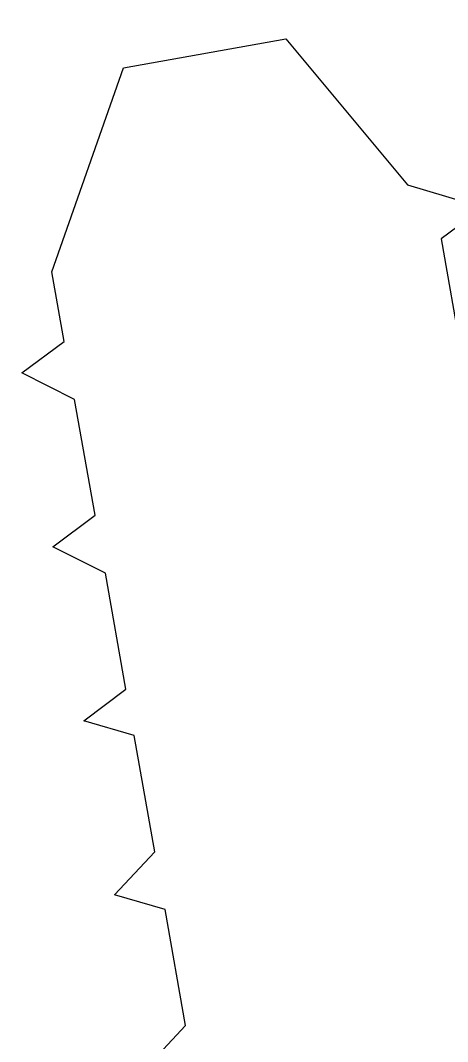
# Model space of a CAD drawing. Header units: millimetres. Extents: x -360149 to 9420325, y 0 to 292181.
# Drawn here: x -194468.22 to -194463.8, y 106369.01 to 106379.58 of the extents above; entities that cross this region are included whole.
import ezdxf
from ezdxf import colors
from ezdxf.entities.mleader import LeaderData, LeaderLine
from ezdxf.math import Vec2, Vec3

# ---------------------------------------------------------------- set-up
doc = ezdxf.new("R2010")
doc.units = ezdxf.units.MM
doc.header["$MEASUREMENT"] = 0
doc.layers.get('0').update_dxf_attribs({"color": 250, "lineweight": 9})
for name, color, linetype, lineweight in [('_АР ТЕКСТ', 250, 'Continuous', 25), ('АР_Отметки', 250, 'Continuous', 15), ('АР_Размеры', 175, 'Continuous', 9), ('АР_Сущ Несущая стена', 202, 'Continuous', 30)]:
    doc.layers.add(name, color=color, linetype=linetype, lineweight=lineweight)
doc.styles.add('ISOCPEUR', font='isocpeur.ttf', dxfattribs={"width": 0.7})

# ---------------------------------------------------------------- blocks, each defined once
blk = doc.blocks.new('_DotSmall')
at = {"color": 0, "linetype": 'ByBlock', "const_width": 0.5}
blk.add_lwpolyline([(-0.0625, 0, 1), (0.0625, 0, 1)], format="xyb", close=True, dxfattribs=at)

msp = doc.modelspace()

# ---------------------------------------------------------------- linework, layer by layer
at = {"layer": 'АР_Размеры', "color": 5, "lineweight": 0, "ltscale": 100, "transparency": 33554687}
msp.add_lwpolyline([(-194466.927, 106368.73), (-194466.511, 106369.176), (-194466.723, 106370.376), (-194467.246, 106370.531), (-194466.83, 106370.976), (-194467.043, 106372.177), (-194467.565, 106372.332), (-194467.128, 106372.657), (-194467.34, 106373.858), (-194467.885, 106374.133), (-194467.447, 106374.458), (-194467.66, 106375.658), (-194468.204, 106375.933), (-194467.766, 106376.259), (-194467.894, 106376.979), (-194467.154, 106379.091), (-194465.473, 106379.389), (-194464.215, 106377.879), (-194463.43, 106377.646), (-194463.868, 106377.321), (-194463.655, 106376.12)], dxfattribs=at)
msp.add_lwpolyline([(-194466.927, 106368.73), (-194466.511, 106369.176), (-194466.723, 106370.376), (-194467.246, 106370.531), (-194466.83, 106370.976), (-194467.043, 106372.177), (-194467.565, 106372.332), (-194467.128, 106372.657), (-194467.34, 106373.858), (-194467.885, 106374.133), (-194467.447, 106374.458), (-194467.66, 106375.658), (-194468.204, 106375.933), (-194467.766, 106376.259), (-194467.894, 106376.979), (-194467.154, 106379.091), (-194465.473, 106379.389), (-194464.215, 106377.879), (-194463.43, 106377.646), (-194463.868, 106377.321), (-194463.655, 106376.12)], dxfattribs=at)
msp.add_lwpolyline([(-194466.927, 106368.73), (-194466.511, 106369.176), (-194466.723, 106370.376), (-194467.246, 106370.531), (-194466.83, 106370.976), (-194467.043, 106372.177), (-194467.565, 106372.332), (-194467.128, 106372.657), (-194467.34, 106373.858), (-194467.885, 106374.133), (-194467.447, 106374.458), (-194467.66, 106375.658), (-194468.204, 106375.933), (-194467.766, 106376.259), (-194467.894, 106376.979), (-194467.154, 106379.091), (-194465.473, 106379.389), (-194464.215, 106377.879), (-194463.43, 106377.646), (-194463.868, 106377.321), (-194463.655, 106376.12)], dxfattribs=at)
msp.add_lwpolyline([(-194466.927, 106368.73), (-194466.511, 106369.176), (-194466.723, 106370.376), (-194467.246, 106370.531), (-194466.83, 106370.976), (-194467.043, 106372.177), (-194467.565, 106372.332), (-194467.128, 106372.657), (-194467.34, 106373.858), (-194467.885, 106374.133), (-194467.447, 106374.458), (-194467.66, 106375.658), (-194468.204, 106375.933), (-194467.766, 106376.259), (-194467.894, 106376.979), (-194467.154, 106379.091), (-194465.473, 106379.389), (-194464.215, 106377.879), (-194463.43, 106377.646), (-194463.868, 106377.321), (-194463.655, 106376.12)], dxfattribs=at)
msp.add_lwpolyline([(-194466.927, 106368.73), (-194466.511, 106369.176), (-194466.723, 106370.376), (-194467.246, 106370.531), (-194466.83, 106370.976), (-194467.043, 106372.177), (-194467.565, 106372.332), (-194467.128, 106372.657), (-194467.34, 106373.858), (-194467.885, 106374.133), (-194467.447, 106374.458), (-194467.66, 106375.658), (-194468.204, 106375.933), (-194467.766, 106376.259), (-194467.894, 106376.979), (-194467.154, 106379.091), (-194465.473, 106379.389), (-194464.215, 106377.879), (-194463.43, 106377.646), (-194463.868, 106377.321), (-194463.655, 106376.12)], dxfattribs=at)
msp.add_lwpolyline([(-194466.927, 106368.73), (-194466.511, 106369.176), (-194466.723, 106370.376), (-194467.246, 106370.531), (-194466.83, 106370.976), (-194467.043, 106372.177), (-194467.565, 106372.332), (-194467.128, 106372.657), (-194467.34, 106373.858), (-194467.885, 106374.133), (-194467.447, 106374.458), (-194467.66, 106375.658), (-194468.204, 106375.933), (-194467.766, 106376.259), (-194467.894, 106376.979), (-194467.154, 106379.091), (-194465.473, 106379.389), (-194464.215, 106377.879), (-194463.43, 106377.646), (-194463.868, 106377.321), (-194463.655, 106376.12)], dxfattribs=at)
msp.add_lwpolyline([(-194466.927, 106368.73), (-194466.511, 106369.176), (-194466.723, 106370.376), (-194467.246, 106370.531), (-194466.83, 106370.976), (-194467.043, 106372.177), (-194467.565, 106372.332), (-194467.128, 106372.657), (-194467.34, 106373.858), (-194467.885, 106374.133), (-194467.447, 106374.458), (-194467.66, 106375.658), (-194468.204, 106375.933), (-194467.766, 106376.259), (-194467.894, 106376.979), (-194467.154, 106379.091), (-194465.473, 106379.389), (-194464.215, 106377.879), (-194463.43, 106377.646), (-194463.868, 106377.321), (-194463.655, 106376.12)], dxfattribs=at)
msp.add_lwpolyline([(-194466.927, 106368.73), (-194466.511, 106369.176), (-194466.723, 106370.376), (-194467.246, 106370.531), (-194466.83, 106370.976), (-194467.043, 106372.177), (-194467.565, 106372.332), (-194467.128, 106372.657), (-194467.34, 106373.858), (-194467.885, 106374.133), (-194467.447, 106374.458), (-194467.66, 106375.658), (-194468.204, 106375.933), (-194467.766, 106376.259), (-194467.894, 106376.979), (-194467.154, 106379.091), (-194465.473, 106379.389), (-194464.215, 106377.879), (-194463.43, 106377.646), (-194463.868, 106377.321), (-194463.655, 106376.12)], dxfattribs=at)
msp.add_lwpolyline([(-194466.927, 106368.73), (-194466.511, 106369.176), (-194466.723, 106370.376), (-194467.246, 106370.531), (-194466.83, 106370.976), (-194467.043, 106372.177), (-194467.565, 106372.332), (-194467.128, 106372.657), (-194467.34, 106373.858), (-194467.885, 106374.133), (-194467.447, 106374.458), (-194467.66, 106375.658), (-194468.204, 106375.933), (-194467.766, 106376.259), (-194467.894, 106376.979), (-194467.154, 106379.091), (-194465.473, 106379.389), (-194464.215, 106377.879), (-194463.43, 106377.646), (-194463.868, 106377.321), (-194463.655, 106376.12)], dxfattribs=at)
msp.add_lwpolyline([(-194466.927, 106368.73), (-194466.511, 106369.176), (-194466.723, 106370.376), (-194467.246, 106370.531), (-194466.83, 106370.976), (-194467.043, 106372.177), (-194467.565, 106372.332), (-194467.128, 106372.657), (-194467.34, 106373.858), (-194467.885, 106374.133), (-194467.447, 106374.458), (-194467.66, 106375.658), (-194468.204, 106375.933), (-194467.766, 106376.259), (-194467.894, 106376.979), (-194467.154, 106379.091), (-194465.473, 106379.389), (-194464.215, 106377.879), (-194463.43, 106377.646), (-194463.868, 106377.321), (-194463.655, 106376.12)], dxfattribs=at)
msp.add_lwpolyline([(-194466.927, 106368.73), (-194466.511, 106369.176), (-194466.723, 106370.376), (-194467.246, 106370.531), (-194466.83, 106370.976), (-194467.043, 106372.177), (-194467.565, 106372.332), (-194467.128, 106372.657), (-194467.34, 106373.858), (-194467.885, 106374.133), (-194467.447, 106374.458), (-194467.66, 106375.658), (-194468.204, 106375.933), (-194467.766, 106376.259), (-194467.894, 106376.979), (-194467.154, 106379.091), (-194465.473, 106379.389), (-194464.215, 106377.879), (-194463.43, 106377.646), (-194463.868, 106377.321), (-194463.655, 106376.12)], dxfattribs=at)
msp.add_lwpolyline([(-194466.927, 106368.73), (-194466.511, 106369.176), (-194466.723, 106370.376), (-194467.246, 106370.531), (-194466.83, 106370.976), (-194467.043, 106372.177), (-194467.565, 106372.332), (-194467.128, 106372.657), (-194467.34, 106373.858), (-194467.885, 106374.133), (-194467.447, 106374.458), (-194467.66, 106375.658), (-194468.204, 106375.933), (-194467.766, 106376.259), (-194467.894, 106376.979), (-194467.154, 106379.091), (-194465.473, 106379.389), (-194464.215, 106377.879), (-194463.43, 106377.646), (-194463.868, 106377.321), (-194463.655, 106376.12)], dxfattribs=at)
msp.add_lwpolyline([(-194466.927, 106368.73), (-194466.511, 106369.176), (-194466.723, 106370.376), (-194467.246, 106370.531), (-194466.83, 106370.976), (-194467.043, 106372.177), (-194467.565, 106372.332), (-194467.128, 106372.657), (-194467.34, 106373.858), (-194467.885, 106374.133), (-194467.447, 106374.458), (-194467.66, 106375.658), (-194468.204, 106375.933), (-194467.766, 106376.259), (-194467.894, 106376.979), (-194467.154, 106379.091), (-194465.473, 106379.389), (-194464.215, 106377.879), (-194463.43, 106377.646), (-194463.868, 106377.321), (-194463.655, 106376.12)], dxfattribs=at)
msp.add_lwpolyline([(-194466.927, 106368.73), (-194466.511, 106369.176), (-194466.723, 106370.376), (-194467.246, 106370.531), (-194466.83, 106370.976), (-194467.043, 106372.177), (-194467.565, 106372.332), (-194467.128, 106372.657), (-194467.34, 106373.858), (-194467.885, 106374.133), (-194467.447, 106374.458), (-194467.66, 106375.658), (-194468.204, 106375.933), (-194467.766, 106376.259), (-194467.894, 106376.979), (-194467.154, 106379.091), (-194465.473, 106379.389), (-194464.215, 106377.879), (-194463.43, 106377.646), (-194463.868, 106377.321), (-194463.655, 106376.12)], dxfattribs=at)
msp.add_lwpolyline([(-194466.927, 106368.73), (-194466.511, 106369.176), (-194466.723, 106370.376), (-194467.246, 106370.531), (-194466.83, 106370.976), (-194467.043, 106372.177), (-194467.565, 106372.332), (-194467.128, 106372.657), (-194467.34, 106373.858), (-194467.885, 106374.133), (-194467.447, 106374.458), (-194467.66, 106375.658), (-194468.204, 106375.933), (-194467.766, 106376.259), (-194467.894, 106376.979), (-194467.154, 106379.091), (-194465.473, 106379.389), (-194464.215, 106377.879), (-194463.43, 106377.646), (-194463.868, 106377.321), (-194463.655, 106376.12)], dxfattribs=at)
msp.add_lwpolyline([(-194466.927, 106368.73), (-194466.511, 106369.176), (-194466.723, 106370.376), (-194467.246, 106370.531), (-194466.83, 106370.976), (-194467.043, 106372.177), (-194467.565, 106372.332), (-194467.128, 106372.657), (-194467.34, 106373.858), (-194467.885, 106374.133), (-194467.447, 106374.458), (-194467.66, 106375.658), (-194468.204, 106375.933), (-194467.766, 106376.259), (-194467.894, 106376.979), (-194467.154, 106379.091), (-194465.473, 106379.389), (-194464.215, 106377.879), (-194463.43, 106377.646), (-194463.868, 106377.321), (-194463.655, 106376.12)], dxfattribs=at)
msp.add_lwpolyline([(-194466.927, 106368.73), (-194466.511, 106369.176), (-194466.723, 106370.376), (-194467.246, 106370.531), (-194466.83, 106370.976), (-194467.043, 106372.177), (-194467.565, 106372.332), (-194467.128, 106372.657), (-194467.34, 106373.858), (-194467.885, 106374.133), (-194467.447, 106374.458), (-194467.66, 106375.658), (-194468.204, 106375.933), (-194467.766, 106376.259), (-194467.894, 106376.979), (-194467.154, 106379.091), (-194465.473, 106379.389), (-194464.215, 106377.879), (-194463.43, 106377.646), (-194463.868, 106377.321), (-194463.655, 106376.12)], dxfattribs=at)
msp.add_lwpolyline([(-194466.927, 106368.73), (-194466.511, 106369.176), (-194466.723, 106370.376), (-194467.246, 106370.531), (-194466.83, 106370.976), (-194467.043, 106372.177), (-194467.565, 106372.332), (-194467.128, 106372.657), (-194467.34, 106373.858), (-194467.885, 106374.133), (-194467.447, 106374.458), (-194467.66, 106375.658), (-194468.204, 106375.933), (-194467.766, 106376.259), (-194467.894, 106376.979), (-194467.154, 106379.091), (-194465.473, 106379.389), (-194464.215, 106377.879), (-194463.43, 106377.646), (-194463.868, 106377.321), (-194463.655, 106376.12)], dxfattribs=at)
msp.add_lwpolyline([(-194466.927, 106368.73), (-194466.511, 106369.176), (-194466.723, 106370.376), (-194467.246, 106370.531), (-194466.83, 106370.976), (-194467.043, 106372.177), (-194467.565, 106372.332), (-194467.128, 106372.657), (-194467.34, 106373.858), (-194467.885, 106374.133), (-194467.447, 106374.458), (-194467.66, 106375.658), (-194468.204, 106375.933), (-194467.766, 106376.259), (-194467.894, 106376.979), (-194467.154, 106379.091), (-194465.473, 106379.389), (-194464.215, 106377.879), (-194463.43, 106377.646), (-194463.868, 106377.321), (-194463.655, 106376.12)], dxfattribs=at)
msp.add_lwpolyline([(-194466.927, 106368.73), (-194466.511, 106369.176), (-194466.723, 106370.376), (-194467.246, 106370.531), (-194466.83, 106370.976), (-194467.043, 106372.177), (-194467.565, 106372.332), (-194467.128, 106372.657), (-194467.34, 106373.858), (-194467.885, 106374.133), (-194467.447, 106374.458), (-194467.66, 106375.658), (-194468.204, 106375.933), (-194467.766, 106376.259), (-194467.894, 106376.979), (-194467.154, 106379.091), (-194465.473, 106379.389), (-194464.215, 106377.879), (-194463.43, 106377.646), (-194463.868, 106377.321), (-194463.655, 106376.12)], dxfattribs=at)
msp.add_lwpolyline([(-194466.927, 106368.73), (-194466.511, 106369.176), (-194466.723, 106370.376), (-194467.246, 106370.531), (-194466.83, 106370.976), (-194467.043, 106372.177), (-194467.565, 106372.332), (-194467.128, 106372.657), (-194467.34, 106373.858), (-194467.885, 106374.133), (-194467.447, 106374.458), (-194467.66, 106375.658), (-194468.204, 106375.933), (-194467.766, 106376.259), (-194467.894, 106376.979), (-194467.154, 106379.091), (-194465.473, 106379.389), (-194464.215, 106377.879), (-194463.43, 106377.646), (-194463.868, 106377.321), (-194463.655, 106376.12)], dxfattribs=at)
msp.add_lwpolyline([(-194466.927, 106368.73), (-194466.511, 106369.176), (-194466.723, 106370.376), (-194467.246, 106370.531), (-194466.83, 106370.976), (-194467.043, 106372.177), (-194467.565, 106372.332), (-194467.128, 106372.657), (-194467.34, 106373.858), (-194467.885, 106374.133), (-194467.447, 106374.458), (-194467.66, 106375.658), (-194468.204, 106375.933), (-194467.766, 106376.259), (-194467.894, 106376.979), (-194467.154, 106379.091), (-194465.473, 106379.389), (-194464.215, 106377.879), (-194463.43, 106377.646), (-194463.868, 106377.321), (-194463.655, 106376.12)], dxfattribs=at)
msp.add_lwpolyline([(-194466.927, 106368.73), (-194466.511, 106369.176), (-194466.723, 106370.376), (-194467.246, 106370.531), (-194466.83, 106370.976), (-194467.043, 106372.177), (-194467.565, 106372.332), (-194467.128, 106372.657), (-194467.34, 106373.858), (-194467.885, 106374.133), (-194467.447, 106374.458), (-194467.66, 106375.658), (-194468.204, 106375.933), (-194467.766, 106376.259), (-194467.894, 106376.979), (-194467.154, 106379.091), (-194465.473, 106379.389), (-194464.215, 106377.879), (-194463.43, 106377.646), (-194463.868, 106377.321), (-194463.655, 106376.12)], dxfattribs=at)
msp.add_lwpolyline([(-194466.927, 106368.73), (-194466.511, 106369.176), (-194466.723, 106370.376), (-194467.246, 106370.531), (-194466.83, 106370.976), (-194467.043, 106372.177), (-194467.565, 106372.332), (-194467.128, 106372.657), (-194467.34, 106373.858), (-194467.885, 106374.133), (-194467.447, 106374.458), (-194467.66, 106375.658), (-194468.204, 106375.933), (-194467.766, 106376.259), (-194467.894, 106376.979), (-194467.154, 106379.091), (-194465.473, 106379.389), (-194464.215, 106377.879), (-194463.43, 106377.646), (-194463.868, 106377.321), (-194463.655, 106376.12)], dxfattribs=at)
msp.add_lwpolyline([(-194466.927, 106368.73), (-194466.511, 106369.176), (-194466.723, 106370.376), (-194467.246, 106370.531), (-194466.83, 106370.976), (-194467.043, 106372.177), (-194467.565, 106372.332), (-194467.128, 106372.657), (-194467.34, 106373.858), (-194467.885, 106374.133), (-194467.447, 106374.458), (-194467.66, 106375.658), (-194468.204, 106375.933), (-194467.766, 106376.259), (-194467.894, 106376.979), (-194467.154, 106379.091), (-194465.473, 106379.389), (-194464.215, 106377.879), (-194463.43, 106377.646), (-194463.868, 106377.321), (-194463.655, 106376.12)], dxfattribs=at)
msp.add_lwpolyline([(-194466.927, 106368.73), (-194466.511, 106369.176), (-194466.723, 106370.376), (-194467.246, 106370.531), (-194466.83, 106370.976), (-194467.043, 106372.177), (-194467.565, 106372.332), (-194467.128, 106372.657), (-194467.34, 106373.858), (-194467.885, 106374.133), (-194467.447, 106374.458), (-194467.66, 106375.658), (-194468.204, 106375.933), (-194467.766, 106376.259), (-194467.894, 106376.979), (-194467.154, 106379.091), (-194465.473, 106379.389), (-194464.215, 106377.879), (-194463.43, 106377.646), (-194463.868, 106377.321), (-194463.655, 106376.12)], dxfattribs=at)
msp.add_lwpolyline([(-194466.927, 106368.73), (-194466.511, 106369.176), (-194466.723, 106370.376), (-194467.246, 106370.531), (-194466.83, 106370.976), (-194467.043, 106372.177), (-194467.565, 106372.332), (-194467.128, 106372.657), (-194467.34, 106373.858), (-194467.885, 106374.133), (-194467.447, 106374.458), (-194467.66, 106375.658), (-194468.204, 106375.933), (-194467.766, 106376.259), (-194467.894, 106376.979), (-194467.154, 106379.091), (-194465.473, 106379.389), (-194464.215, 106377.879), (-194463.43, 106377.646), (-194463.868, 106377.321), (-194463.655, 106376.12)], dxfattribs=at)
msp.add_lwpolyline([(-194466.927, 106368.73), (-194466.511, 106369.176), (-194466.723, 106370.376), (-194467.246, 106370.531), (-194466.83, 106370.976), (-194467.043, 106372.177), (-194467.565, 106372.332), (-194467.128, 106372.657), (-194467.34, 106373.858), (-194467.885, 106374.133), (-194467.447, 106374.458), (-194467.66, 106375.658), (-194468.204, 106375.933), (-194467.766, 106376.259), (-194467.894, 106376.979), (-194467.154, 106379.091), (-194465.473, 106379.389), (-194464.215, 106377.879), (-194463.43, 106377.646), (-194463.868, 106377.321), (-194463.655, 106376.12)], dxfattribs=at)
msp.add_lwpolyline([(-194466.927, 106368.73), (-194466.511, 106369.176), (-194466.723, 106370.376), (-194467.246, 106370.531), (-194466.83, 106370.976), (-194467.043, 106372.177), (-194467.565, 106372.332), (-194467.128, 106372.657), (-194467.34, 106373.858), (-194467.885, 106374.133), (-194467.447, 106374.458), (-194467.66, 106375.658), (-194468.204, 106375.933), (-194467.766, 106376.259), (-194467.894, 106376.979), (-194467.154, 106379.091), (-194465.473, 106379.389), (-194464.215, 106377.879), (-194463.43, 106377.646), (-194463.868, 106377.321), (-194463.655, 106376.12)], dxfattribs=at)
msp.add_lwpolyline([(-194466.927, 106368.73), (-194466.511, 106369.176), (-194466.723, 106370.376), (-194467.246, 106370.531), (-194466.83, 106370.976), (-194467.043, 106372.177), (-194467.565, 106372.332), (-194467.128, 106372.657), (-194467.34, 106373.858), (-194467.885, 106374.133), (-194467.447, 106374.458), (-194467.66, 106375.658), (-194468.204, 106375.933), (-194467.766, 106376.259), (-194467.894, 106376.979), (-194467.154, 106379.091), (-194465.473, 106379.389), (-194464.215, 106377.879), (-194463.43, 106377.646), (-194463.868, 106377.321), (-194463.655, 106376.12)], dxfattribs=at)
msp.add_lwpolyline([(-194466.927, 106368.73), (-194466.511, 106369.176), (-194466.723, 106370.376), (-194467.246, 106370.531), (-194466.83, 106370.976), (-194467.043, 106372.177), (-194467.565, 106372.332), (-194467.128, 106372.657), (-194467.34, 106373.858), (-194467.885, 106374.133), (-194467.447, 106374.458), (-194467.66, 106375.658), (-194468.204, 106375.933), (-194467.766, 106376.259), (-194467.894, 106376.979), (-194467.154, 106379.091), (-194465.473, 106379.389), (-194464.215, 106377.879), (-194463.43, 106377.646), (-194463.868, 106377.321), (-194463.655, 106376.12)], dxfattribs=at)
msp.add_lwpolyline([(-194466.927, 106368.73), (-194466.511, 106369.176), (-194466.723, 106370.376), (-194467.246, 106370.531), (-194466.83, 106370.976), (-194467.043, 106372.177), (-194467.565, 106372.332), (-194467.128, 106372.657), (-194467.34, 106373.858), (-194467.885, 106374.133), (-194467.447, 106374.458), (-194467.66, 106375.658), (-194468.204, 106375.933), (-194467.766, 106376.259), (-194467.894, 106376.979), (-194467.154, 106379.091), (-194465.473, 106379.389), (-194464.215, 106377.879), (-194463.43, 106377.646), (-194463.868, 106377.321), (-194463.655, 106376.12)], dxfattribs=at)
msp.add_lwpolyline([(-194466.927, 106368.73), (-194466.511, 106369.176), (-194466.723, 106370.376), (-194467.246, 106370.531), (-194466.83, 106370.976), (-194467.043, 106372.177), (-194467.565, 106372.332), (-194467.128, 106372.657), (-194467.34, 106373.858), (-194467.885, 106374.133), (-194467.447, 106374.458), (-194467.66, 106375.658), (-194468.204, 106375.933), (-194467.766, 106376.259), (-194467.894, 106376.979), (-194467.154, 106379.091), (-194465.473, 106379.389), (-194464.215, 106377.879), (-194463.43, 106377.646), (-194463.868, 106377.321), (-194463.655, 106376.12)], dxfattribs=at)
msp.add_lwpolyline([(-194466.927, 106368.73), (-194466.511, 106369.176), (-194466.723, 106370.376), (-194467.246, 106370.531), (-194466.83, 106370.976), (-194467.043, 106372.177), (-194467.565, 106372.332), (-194467.128, 106372.657), (-194467.34, 106373.858), (-194467.885, 106374.133), (-194467.447, 106374.458), (-194467.66, 106375.658), (-194468.204, 106375.933), (-194467.766, 106376.259), (-194467.894, 106376.979), (-194467.154, 106379.091), (-194465.473, 106379.389), (-194464.215, 106377.879), (-194463.43, 106377.646), (-194463.868, 106377.321), (-194463.655, 106376.12)], dxfattribs=at)
msp.add_lwpolyline([(-194466.927, 106368.73), (-194466.511, 106369.176), (-194466.723, 106370.376), (-194467.246, 106370.531), (-194466.83, 106370.976), (-194467.043, 106372.177), (-194467.565, 106372.332), (-194467.128, 106372.657), (-194467.34, 106373.858), (-194467.885, 106374.133), (-194467.447, 106374.458), (-194467.66, 106375.658), (-194468.204, 106375.933), (-194467.766, 106376.259), (-194467.894, 106376.979), (-194467.154, 106379.091), (-194465.473, 106379.389), (-194464.215, 106377.879), (-194463.43, 106377.646), (-194463.868, 106377.321), (-194463.655, 106376.12)], dxfattribs=at)
msp.add_lwpolyline([(-194466.927, 106368.73), (-194466.511, 106369.176), (-194466.723, 106370.376), (-194467.246, 106370.531), (-194466.83, 106370.976), (-194467.043, 106372.177), (-194467.565, 106372.332), (-194467.128, 106372.657), (-194467.34, 106373.858), (-194467.885, 106374.133), (-194467.447, 106374.458), (-194467.66, 106375.658), (-194468.204, 106375.933), (-194467.766, 106376.259), (-194467.894, 106376.979), (-194467.154, 106379.091), (-194465.473, 106379.389), (-194464.215, 106377.879), (-194463.43, 106377.646), (-194463.868, 106377.321), (-194463.655, 106376.12)], dxfattribs=at)
msp.add_lwpolyline([(-194466.927, 106368.73), (-194466.511, 106369.176), (-194466.723, 106370.376), (-194467.246, 106370.531), (-194466.83, 106370.976), (-194467.043, 106372.177), (-194467.565, 106372.332), (-194467.128, 106372.657), (-194467.34, 106373.858), (-194467.885, 106374.133), (-194467.447, 106374.458), (-194467.66, 106375.658), (-194468.204, 106375.933), (-194467.766, 106376.259), (-194467.894, 106376.979), (-194467.154, 106379.091), (-194465.473, 106379.389), (-194464.215, 106377.879), (-194463.43, 106377.646), (-194463.868, 106377.321), (-194463.655, 106376.12)], dxfattribs=at)
msp.add_lwpolyline([(-194466.927, 106368.73), (-194466.511, 106369.176), (-194466.723, 106370.376), (-194467.246, 106370.531), (-194466.83, 106370.976), (-194467.043, 106372.177), (-194467.565, 106372.332), (-194467.128, 106372.657), (-194467.34, 106373.858), (-194467.885, 106374.133), (-194467.447, 106374.458), (-194467.66, 106375.658), (-194468.204, 106375.933), (-194467.766, 106376.259), (-194467.894, 106376.979), (-194467.154, 106379.091), (-194465.473, 106379.389), (-194464.215, 106377.879), (-194463.43, 106377.646), (-194463.868, 106377.321), (-194463.655, 106376.12)], dxfattribs=at)
msp.add_lwpolyline([(-194466.927, 106368.73), (-194466.511, 106369.176), (-194466.723, 106370.376), (-194467.246, 106370.531), (-194466.83, 106370.976), (-194467.043, 106372.177), (-194467.565, 106372.332), (-194467.128, 106372.657), (-194467.34, 106373.858), (-194467.885, 106374.133), (-194467.447, 106374.458), (-194467.66, 106375.658), (-194468.204, 106375.933), (-194467.766, 106376.259), (-194467.894, 106376.979), (-194467.154, 106379.091), (-194465.473, 106379.389), (-194464.215, 106377.879), (-194463.43, 106377.646), (-194463.868, 106377.321), (-194463.655, 106376.12)], dxfattribs=at)
msp.add_lwpolyline([(-194466.927, 106368.73), (-194466.511, 106369.176), (-194466.723, 106370.376), (-194467.246, 106370.531), (-194466.83, 106370.976), (-194467.043, 106372.177), (-194467.565, 106372.332), (-194467.128, 106372.657), (-194467.34, 106373.858), (-194467.885, 106374.133), (-194467.447, 106374.458), (-194467.66, 106375.658), (-194468.204, 106375.933), (-194467.766, 106376.259), (-194467.894, 106376.979), (-194467.154, 106379.091), (-194465.473, 106379.389), (-194464.215, 106377.879), (-194463.43, 106377.646), (-194463.868, 106377.321), (-194463.655, 106376.12)], dxfattribs=at)
msp.add_lwpolyline([(-194466.927, 106368.73), (-194466.511, 106369.176), (-194466.723, 106370.376), (-194467.246, 106370.531), (-194466.83, 106370.976), (-194467.043, 106372.177), (-194467.565, 106372.332), (-194467.128, 106372.657), (-194467.34, 106373.858), (-194467.885, 106374.133), (-194467.447, 106374.458), (-194467.66, 106375.658), (-194468.204, 106375.933), (-194467.766, 106376.259), (-194467.894, 106376.979), (-194467.154, 106379.091), (-194465.473, 106379.389), (-194464.215, 106377.879), (-194463.43, 106377.646), (-194463.868, 106377.321), (-194463.655, 106376.12)], dxfattribs=at)
msp.add_lwpolyline([(-194466.927, 106368.73), (-194466.511, 106369.176), (-194466.723, 106370.376), (-194467.246, 106370.531), (-194466.83, 106370.976), (-194467.043, 106372.177), (-194467.565, 106372.332), (-194467.128, 106372.657), (-194467.34, 106373.858), (-194467.885, 106374.133), (-194467.447, 106374.458), (-194467.66, 106375.658), (-194468.204, 106375.933), (-194467.766, 106376.259), (-194467.894, 106376.979), (-194467.154, 106379.091), (-194465.473, 106379.389), (-194464.215, 106377.879), (-194463.43, 106377.646), (-194463.868, 106377.321), (-194463.655, 106376.12)], dxfattribs=at)
msp.add_lwpolyline([(-194466.927, 106368.73), (-194466.511, 106369.176), (-194466.723, 106370.376), (-194467.246, 106370.531), (-194466.83, 106370.976), (-194467.043, 106372.177), (-194467.565, 106372.332), (-194467.128, 106372.657), (-194467.34, 106373.858), (-194467.885, 106374.133), (-194467.447, 106374.458), (-194467.66, 106375.658), (-194468.204, 106375.933), (-194467.766, 106376.259), (-194467.894, 106376.979), (-194467.154, 106379.091), (-194465.473, 106379.389), (-194464.215, 106377.879), (-194463.43, 106377.646), (-194463.868, 106377.321), (-194463.655, 106376.12)], dxfattribs=at)
msp.add_lwpolyline([(-194466.927, 106368.73), (-194466.511, 106369.176), (-194466.723, 106370.376), (-194467.246, 106370.531), (-194466.83, 106370.976), (-194467.043, 106372.177), (-194467.565, 106372.332), (-194467.128, 106372.657), (-194467.34, 106373.858), (-194467.885, 106374.133), (-194467.447, 106374.458), (-194467.66, 106375.658), (-194468.204, 106375.933), (-194467.766, 106376.259), (-194467.894, 106376.979), (-194467.154, 106379.091), (-194465.473, 106379.389), (-194464.215, 106377.879), (-194463.43, 106377.646), (-194463.868, 106377.321), (-194463.655, 106376.12)], dxfattribs=at)
msp.add_lwpolyline([(-194466.927, 106368.73), (-194466.511, 106369.176), (-194466.723, 106370.376), (-194467.246, 106370.531), (-194466.83, 106370.976), (-194467.043, 106372.177), (-194467.565, 106372.332), (-194467.128, 106372.657), (-194467.34, 106373.858), (-194467.885, 106374.133), (-194467.447, 106374.458), (-194467.66, 106375.658), (-194468.204, 106375.933), (-194467.766, 106376.259), (-194467.894, 106376.979), (-194467.154, 106379.091), (-194465.473, 106379.389), (-194464.215, 106377.879), (-194463.43, 106377.646), (-194463.868, 106377.321), (-194463.655, 106376.12)], dxfattribs=at)
msp.add_lwpolyline([(-194466.927, 106368.73), (-194466.511, 106369.176), (-194466.723, 106370.376), (-194467.246, 106370.531), (-194466.83, 106370.976), (-194467.043, 106372.177), (-194467.565, 106372.332), (-194467.128, 106372.657), (-194467.34, 106373.858), (-194467.885, 106374.133), (-194467.447, 106374.458), (-194467.66, 106375.658), (-194468.204, 106375.933), (-194467.766, 106376.259), (-194467.894, 106376.979), (-194467.154, 106379.091), (-194465.473, 106379.389), (-194464.215, 106377.879), (-194463.43, 106377.646), (-194463.868, 106377.321), (-194463.655, 106376.12)], dxfattribs=at)
msp.add_lwpolyline([(-194466.927, 106368.73), (-194466.511, 106369.176), (-194466.723, 106370.376), (-194467.246, 106370.531), (-194466.83, 106370.976), (-194467.043, 106372.177), (-194467.565, 106372.332), (-194467.128, 106372.657), (-194467.34, 106373.858), (-194467.885, 106374.133), (-194467.447, 106374.458), (-194467.66, 106375.658), (-194468.204, 106375.933), (-194467.766, 106376.259), (-194467.894, 106376.979), (-194467.154, 106379.091), (-194465.473, 106379.389), (-194464.215, 106377.879), (-194463.43, 106377.646), (-194463.868, 106377.321), (-194463.655, 106376.12)], dxfattribs=at)
msp.add_lwpolyline([(-194466.927, 106368.73), (-194466.511, 106369.176), (-194466.723, 106370.376), (-194467.246, 106370.531), (-194466.83, 106370.976), (-194467.043, 106372.177), (-194467.565, 106372.332), (-194467.128, 106372.657), (-194467.34, 106373.858), (-194467.885, 106374.133), (-194467.447, 106374.458), (-194467.66, 106375.658), (-194468.204, 106375.933), (-194467.766, 106376.259), (-194467.894, 106376.979), (-194467.154, 106379.091), (-194465.473, 106379.389), (-194464.215, 106377.879), (-194463.43, 106377.646), (-194463.868, 106377.321), (-194463.655, 106376.12)], dxfattribs=at)
msp.add_lwpolyline([(-194466.927, 106368.73), (-194466.511, 106369.176), (-194466.723, 106370.376), (-194467.246, 106370.531), (-194466.83, 106370.976), (-194467.043, 106372.177), (-194467.565, 106372.332), (-194467.128, 106372.657), (-194467.34, 106373.858), (-194467.885, 106374.133), (-194467.447, 106374.458), (-194467.66, 106375.658), (-194468.204, 106375.933), (-194467.766, 106376.259), (-194467.894, 106376.979), (-194467.154, 106379.091), (-194465.473, 106379.389), (-194464.215, 106377.879), (-194463.43, 106377.646), (-194463.868, 106377.321), (-194463.655, 106376.12)], dxfattribs=at)
msp.add_lwpolyline([(-194466.927, 106368.73), (-194466.511, 106369.176), (-194466.723, 106370.376), (-194467.246, 106370.531), (-194466.83, 106370.976), (-194467.043, 106372.177), (-194467.565, 106372.332), (-194467.128, 106372.657), (-194467.34, 106373.858), (-194467.885, 106374.133), (-194467.447, 106374.458), (-194467.66, 106375.658), (-194468.204, 106375.933), (-194467.766, 106376.259), (-194467.894, 106376.979), (-194467.154, 106379.091), (-194465.473, 106379.389), (-194464.215, 106377.879), (-194463.43, 106377.646), (-194463.868, 106377.321), (-194463.655, 106376.12)], dxfattribs=at)
msp.add_lwpolyline([(-194466.927, 106368.73), (-194466.511, 106369.176), (-194466.723, 106370.376), (-194467.246, 106370.531), (-194466.83, 106370.976), (-194467.043, 106372.177), (-194467.565, 106372.332), (-194467.128, 106372.657), (-194467.34, 106373.858), (-194467.885, 106374.133), (-194467.447, 106374.458), (-194467.66, 106375.658), (-194468.204, 106375.933), (-194467.766, 106376.259), (-194467.894, 106376.979), (-194467.154, 106379.091), (-194465.473, 106379.389), (-194464.215, 106377.879), (-194463.43, 106377.646), (-194463.868, 106377.321), (-194463.655, 106376.12)], dxfattribs=at)
msp.add_lwpolyline([(-194466.927, 106368.73), (-194466.511, 106369.176), (-194466.723, 106370.376), (-194467.246, 106370.531), (-194466.83, 106370.976), (-194467.043, 106372.177), (-194467.565, 106372.332), (-194467.128, 106372.657), (-194467.34, 106373.858), (-194467.885, 106374.133), (-194467.447, 106374.458), (-194467.66, 106375.658), (-194468.204, 106375.933), (-194467.766, 106376.259), (-194467.894, 106376.979), (-194467.154, 106379.091), (-194465.473, 106379.389), (-194464.215, 106377.879), (-194463.43, 106377.646), (-194463.868, 106377.321), (-194463.655, 106376.12)], dxfattribs=at)
msp.add_lwpolyline([(-194466.927, 106368.73), (-194466.511, 106369.176), (-194466.723, 106370.376), (-194467.246, 106370.531), (-194466.83, 106370.976), (-194467.043, 106372.177), (-194467.565, 106372.332), (-194467.128, 106372.657), (-194467.34, 106373.858), (-194467.885, 106374.133), (-194467.447, 106374.458), (-194467.66, 106375.658), (-194468.204, 106375.933), (-194467.766, 106376.259), (-194467.894, 106376.979), (-194467.154, 106379.091), (-194465.473, 106379.389), (-194464.215, 106377.879), (-194463.43, 106377.646), (-194463.868, 106377.321), (-194463.655, 106376.12)], dxfattribs=at)
msp.add_lwpolyline([(-194466.927, 106368.73), (-194466.511, 106369.176), (-194466.723, 106370.376), (-194467.246, 106370.531), (-194466.83, 106370.976), (-194467.043, 106372.177), (-194467.565, 106372.332), (-194467.128, 106372.657), (-194467.34, 106373.858), (-194467.885, 106374.133), (-194467.447, 106374.458), (-194467.66, 106375.658), (-194468.204, 106375.933), (-194467.766, 106376.259), (-194467.894, 106376.979), (-194467.154, 106379.091), (-194465.473, 106379.389), (-194464.215, 106377.879), (-194463.43, 106377.646), (-194463.868, 106377.321), (-194463.655, 106376.12)], dxfattribs=at)
msp.add_lwpolyline([(-194466.927, 106368.73), (-194466.511, 106369.176), (-194466.723, 106370.376), (-194467.246, 106370.531), (-194466.83, 106370.976), (-194467.043, 106372.177), (-194467.565, 106372.332), (-194467.128, 106372.657), (-194467.34, 106373.858), (-194467.885, 106374.133), (-194467.447, 106374.458), (-194467.66, 106375.658), (-194468.204, 106375.933), (-194467.766, 106376.259), (-194467.894, 106376.979), (-194467.154, 106379.091), (-194465.473, 106379.389), (-194464.215, 106377.879), (-194463.43, 106377.646), (-194463.868, 106377.321), (-194463.655, 106376.12)], dxfattribs=at)
msp.add_lwpolyline([(-194466.927, 106368.73), (-194466.511, 106369.176), (-194466.723, 106370.376), (-194467.246, 106370.531), (-194466.83, 106370.976), (-194467.043, 106372.177), (-194467.565, 106372.332), (-194467.128, 106372.657), (-194467.34, 106373.858), (-194467.885, 106374.133), (-194467.447, 106374.458), (-194467.66, 106375.658), (-194468.204, 106375.933), (-194467.766, 106376.259), (-194467.894, 106376.979), (-194467.154, 106379.091), (-194465.473, 106379.389), (-194464.215, 106377.879), (-194463.43, 106377.646), (-194463.868, 106377.321), (-194463.655, 106376.12)], dxfattribs=at)
msp.add_lwpolyline([(-194466.927, 106368.73), (-194466.511, 106369.176), (-194466.723, 106370.376), (-194467.246, 106370.531), (-194466.83, 106370.976), (-194467.043, 106372.177), (-194467.565, 106372.332), (-194467.128, 106372.657), (-194467.34, 106373.858), (-194467.885, 106374.133), (-194467.447, 106374.458), (-194467.66, 106375.658), (-194468.204, 106375.933), (-194467.766, 106376.259), (-194467.894, 106376.979), (-194467.154, 106379.091), (-194465.473, 106379.389), (-194464.215, 106377.879), (-194463.43, 106377.646), (-194463.868, 106377.321), (-194463.655, 106376.12)], dxfattribs=at)
msp.add_lwpolyline([(-194466.927, 106368.73), (-194466.511, 106369.176), (-194466.723, 106370.376), (-194467.246, 106370.531), (-194466.83, 106370.976), (-194467.043, 106372.177), (-194467.565, 106372.332), (-194467.128, 106372.657), (-194467.34, 106373.858), (-194467.885, 106374.133), (-194467.447, 106374.458), (-194467.66, 106375.658), (-194468.204, 106375.933), (-194467.766, 106376.259), (-194467.894, 106376.979), (-194467.154, 106379.091), (-194465.473, 106379.389), (-194464.215, 106377.879), (-194463.43, 106377.646), (-194463.868, 106377.321), (-194463.655, 106376.12)], dxfattribs=at)
msp.add_lwpolyline([(-194466.927, 106368.73), (-194466.511, 106369.176), (-194466.723, 106370.376), (-194467.246, 106370.531), (-194466.83, 106370.976), (-194467.043, 106372.177), (-194467.565, 106372.332), (-194467.128, 106372.657), (-194467.34, 106373.858), (-194467.885, 106374.133), (-194467.447, 106374.458), (-194467.66, 106375.658), (-194468.204, 106375.933), (-194467.766, 106376.259), (-194467.894, 106376.979), (-194467.154, 106379.091), (-194465.473, 106379.389), (-194464.215, 106377.879), (-194463.43, 106377.646), (-194463.868, 106377.321), (-194463.655, 106376.12)], dxfattribs=at)
msp.add_lwpolyline([(-194466.927, 106368.73), (-194466.511, 106369.176), (-194466.723, 106370.376), (-194467.246, 106370.531), (-194466.83, 106370.976), (-194467.043, 106372.177), (-194467.565, 106372.332), (-194467.128, 106372.657), (-194467.34, 106373.858), (-194467.885, 106374.133), (-194467.447, 106374.458), (-194467.66, 106375.658), (-194468.204, 106375.933), (-194467.766, 106376.259), (-194467.894, 106376.979), (-194467.154, 106379.091), (-194465.473, 106379.389), (-194464.215, 106377.879), (-194463.43, 106377.646), (-194463.868, 106377.321), (-194463.655, 106376.12)], dxfattribs=at)
msp.add_lwpolyline([(-194466.927, 106368.73), (-194466.511, 106369.176), (-194466.723, 106370.376), (-194467.246, 106370.531), (-194466.83, 106370.976), (-194467.043, 106372.177), (-194467.565, 106372.332), (-194467.128, 106372.657), (-194467.34, 106373.858), (-194467.885, 106374.133), (-194467.447, 106374.458), (-194467.66, 106375.658), (-194468.204, 106375.933), (-194467.766, 106376.259), (-194467.894, 106376.979), (-194467.154, 106379.091), (-194465.473, 106379.389), (-194464.215, 106377.879), (-194463.43, 106377.646), (-194463.868, 106377.321), (-194463.655, 106376.12)], dxfattribs=at)
msp.add_lwpolyline([(-194466.927, 106368.73), (-194466.511, 106369.176), (-194466.723, 106370.376), (-194467.246, 106370.531), (-194466.83, 106370.976), (-194467.043, 106372.177), (-194467.565, 106372.332), (-194467.128, 106372.657), (-194467.34, 106373.858), (-194467.885, 106374.133), (-194467.447, 106374.458), (-194467.66, 106375.658), (-194468.204, 106375.933), (-194467.766, 106376.259), (-194467.894, 106376.979), (-194467.154, 106379.091), (-194465.473, 106379.389), (-194464.215, 106377.879), (-194463.43, 106377.646), (-194463.868, 106377.321), (-194463.655, 106376.12)], dxfattribs=at)
msp.add_lwpolyline([(-194466.927, 106368.73), (-194466.511, 106369.176), (-194466.723, 106370.376), (-194467.246, 106370.531), (-194466.83, 106370.976), (-194467.043, 106372.177), (-194467.565, 106372.332), (-194467.128, 106372.657), (-194467.34, 106373.858), (-194467.885, 106374.133), (-194467.447, 106374.458), (-194467.66, 106375.658), (-194468.204, 106375.933), (-194467.766, 106376.259), (-194467.894, 106376.979), (-194467.154, 106379.091), (-194465.473, 106379.389), (-194464.215, 106377.879), (-194463.43, 106377.646), (-194463.868, 106377.321), (-194463.655, 106376.12)], dxfattribs=at)
msp.add_lwpolyline([(-194466.927, 106368.73), (-194466.511, 106369.176), (-194466.723, 106370.376), (-194467.246, 106370.531), (-194466.83, 106370.976), (-194467.043, 106372.177), (-194467.565, 106372.332), (-194467.128, 106372.657), (-194467.34, 106373.858), (-194467.885, 106374.133), (-194467.447, 106374.458), (-194467.66, 106375.658), (-194468.204, 106375.933), (-194467.766, 106376.259), (-194467.894, 106376.979), (-194467.154, 106379.091), (-194465.473, 106379.389), (-194464.215, 106377.879), (-194463.43, 106377.646), (-194463.868, 106377.321), (-194463.655, 106376.12)], dxfattribs=at)
msp.add_lwpolyline([(-194466.927, 106368.73), (-194466.511, 106369.176), (-194466.723, 106370.376), (-194467.246, 106370.531), (-194466.83, 106370.976), (-194467.043, 106372.177), (-194467.565, 106372.332), (-194467.128, 106372.657), (-194467.34, 106373.858), (-194467.885, 106374.133), (-194467.447, 106374.458), (-194467.66, 106375.658), (-194468.204, 106375.933), (-194467.766, 106376.259), (-194467.894, 106376.979), (-194467.154, 106379.091), (-194465.473, 106379.389), (-194464.215, 106377.879), (-194463.43, 106377.646), (-194463.868, 106377.321), (-194463.655, 106376.12)], dxfattribs=at)
msp.add_lwpolyline([(-194466.927, 106368.73), (-194466.511, 106369.176), (-194466.723, 106370.376), (-194467.246, 106370.531), (-194466.83, 106370.976), (-194467.043, 106372.177), (-194467.565, 106372.332), (-194467.128, 106372.657), (-194467.34, 106373.858), (-194467.885, 106374.133), (-194467.447, 106374.458), (-194467.66, 106375.658), (-194468.204, 106375.933), (-194467.766, 106376.259), (-194467.894, 106376.979), (-194467.154, 106379.091), (-194465.473, 106379.389), (-194464.215, 106377.879), (-194463.43, 106377.646), (-194463.868, 106377.321), (-194463.655, 106376.12)], dxfattribs=at)
msp.add_lwpolyline([(-194466.927, 106368.73), (-194466.511, 106369.176), (-194466.723, 106370.376), (-194467.246, 106370.531), (-194466.83, 106370.976), (-194467.043, 106372.177), (-194467.565, 106372.332), (-194467.128, 106372.657), (-194467.34, 106373.858), (-194467.885, 106374.133), (-194467.447, 106374.458), (-194467.66, 106375.658), (-194468.204, 106375.933), (-194467.766, 106376.259), (-194467.894, 106376.979), (-194467.154, 106379.091), (-194465.473, 106379.389), (-194464.215, 106377.879), (-194463.43, 106377.646), (-194463.868, 106377.321), (-194463.655, 106376.12)], dxfattribs=at)
msp.add_lwpolyline([(-194466.927, 106368.73), (-194466.511, 106369.176), (-194466.723, 106370.376), (-194467.246, 106370.531), (-194466.83, 106370.976), (-194467.043, 106372.177), (-194467.565, 106372.332), (-194467.128, 106372.657), (-194467.34, 106373.858), (-194467.885, 106374.133), (-194467.447, 106374.458), (-194467.66, 106375.658), (-194468.204, 106375.933), (-194467.766, 106376.259), (-194467.894, 106376.979), (-194467.154, 106379.091), (-194465.473, 106379.389), (-194464.215, 106377.879), (-194463.43, 106377.646), (-194463.868, 106377.321), (-194463.655, 106376.12)], dxfattribs=at)
msp.add_lwpolyline([(-194466.927, 106368.73), (-194466.511, 106369.176), (-194466.723, 106370.376), (-194467.246, 106370.531), (-194466.83, 106370.976), (-194467.043, 106372.177), (-194467.565, 106372.332), (-194467.128, 106372.657), (-194467.34, 106373.858), (-194467.885, 106374.133), (-194467.447, 106374.458), (-194467.66, 106375.658), (-194468.204, 106375.933), (-194467.766, 106376.259), (-194467.894, 106376.979), (-194467.154, 106379.091), (-194465.473, 106379.389), (-194464.215, 106377.879), (-194463.43, 106377.646), (-194463.868, 106377.321), (-194463.655, 106376.12)], dxfattribs=at)
msp.add_lwpolyline([(-194466.927, 106368.73), (-194466.511, 106369.176), (-194466.723, 106370.376), (-194467.246, 106370.531), (-194466.83, 106370.976), (-194467.043, 106372.177), (-194467.565, 106372.332), (-194467.128, 106372.657), (-194467.34, 106373.858), (-194467.885, 106374.133), (-194467.447, 106374.458), (-194467.66, 106375.658), (-194468.204, 106375.933), (-194467.766, 106376.259), (-194467.894, 106376.979), (-194467.154, 106379.091), (-194465.473, 106379.389), (-194464.215, 106377.879), (-194463.43, 106377.646), (-194463.868, 106377.321), (-194463.655, 106376.12)], dxfattribs=at)
msp.add_lwpolyline([(-194466.927, 106368.73), (-194466.511, 106369.176), (-194466.723, 106370.376), (-194467.246, 106370.531), (-194466.83, 106370.976), (-194467.043, 106372.177), (-194467.565, 106372.332), (-194467.128, 106372.657), (-194467.34, 106373.858), (-194467.885, 106374.133), (-194467.447, 106374.458), (-194467.66, 106375.658), (-194468.204, 106375.933), (-194467.766, 106376.259), (-194467.894, 106376.979), (-194467.154, 106379.091), (-194465.473, 106379.389), (-194464.215, 106377.879), (-194463.43, 106377.646), (-194463.868, 106377.321), (-194463.655, 106376.12)], dxfattribs=at)
msp.add_lwpolyline([(-194466.927, 106368.73), (-194466.511, 106369.176), (-194466.723, 106370.376), (-194467.246, 106370.531), (-194466.83, 106370.976), (-194467.043, 106372.177), (-194467.565, 106372.332), (-194467.128, 106372.657), (-194467.34, 106373.858), (-194467.885, 106374.133), (-194467.447, 106374.458), (-194467.66, 106375.658), (-194468.204, 106375.933), (-194467.766, 106376.259), (-194467.894, 106376.979), (-194467.154, 106379.091), (-194465.473, 106379.389), (-194464.215, 106377.879), (-194463.43, 106377.646), (-194463.868, 106377.321), (-194463.655, 106376.12)], dxfattribs=at)
msp.add_lwpolyline([(-194466.927, 106368.73), (-194466.511, 106369.176), (-194466.723, 106370.376), (-194467.246, 106370.531), (-194466.83, 106370.976), (-194467.043, 106372.177), (-194467.565, 106372.332), (-194467.128, 106372.657), (-194467.34, 106373.858), (-194467.885, 106374.133), (-194467.447, 106374.458), (-194467.66, 106375.658), (-194468.204, 106375.933), (-194467.766, 106376.259), (-194467.894, 106376.979), (-194467.154, 106379.091), (-194465.473, 106379.389), (-194464.215, 106377.879), (-194463.43, 106377.646), (-194463.868, 106377.321), (-194463.655, 106376.12)], dxfattribs=at)
msp.add_lwpolyline([(-194466.927, 106368.73), (-194466.511, 106369.176), (-194466.723, 106370.376), (-194467.246, 106370.531), (-194466.83, 106370.976), (-194467.043, 106372.177), (-194467.565, 106372.332), (-194467.128, 106372.657), (-194467.34, 106373.858), (-194467.885, 106374.133), (-194467.447, 106374.458), (-194467.66, 106375.658), (-194468.204, 106375.933), (-194467.766, 106376.259), (-194467.894, 106376.979), (-194467.154, 106379.091), (-194465.473, 106379.389), (-194464.215, 106377.879), (-194463.43, 106377.646), (-194463.868, 106377.321), (-194463.655, 106376.12)], dxfattribs=at)
msp.add_lwpolyline([(-194466.927, 106368.73), (-194466.511, 106369.176), (-194466.723, 106370.376), (-194467.246, 106370.531), (-194466.83, 106370.976), (-194467.043, 106372.177), (-194467.565, 106372.332), (-194467.128, 106372.657), (-194467.34, 106373.858), (-194467.885, 106374.133), (-194467.447, 106374.458), (-194467.66, 106375.658), (-194468.204, 106375.933), (-194467.766, 106376.259), (-194467.894, 106376.979), (-194467.154, 106379.091), (-194465.473, 106379.389), (-194464.215, 106377.879), (-194463.43, 106377.646), (-194463.868, 106377.321), (-194463.655, 106376.12)], dxfattribs=at)
msp.add_lwpolyline([(-194466.927, 106368.73), (-194466.511, 106369.176), (-194466.723, 106370.376), (-194467.246, 106370.531), (-194466.83, 106370.976), (-194467.043, 106372.177), (-194467.565, 106372.332), (-194467.128, 106372.657), (-194467.34, 106373.858), (-194467.885, 106374.133), (-194467.447, 106374.458), (-194467.66, 106375.658), (-194468.204, 106375.933), (-194467.766, 106376.259), (-194467.894, 106376.979), (-194467.154, 106379.091), (-194465.473, 106379.389), (-194464.215, 106377.879), (-194463.43, 106377.646), (-194463.868, 106377.321), (-194463.655, 106376.12)], dxfattribs=at)
msp.add_lwpolyline([(-194466.927, 106368.73), (-194466.511, 106369.176), (-194466.723, 106370.376), (-194467.246, 106370.531), (-194466.83, 106370.976), (-194467.043, 106372.177), (-194467.565, 106372.332), (-194467.128, 106372.657), (-194467.34, 106373.858), (-194467.885, 106374.133), (-194467.447, 106374.458), (-194467.66, 106375.658), (-194468.204, 106375.933), (-194467.766, 106376.259), (-194467.894, 106376.979), (-194467.154, 106379.091), (-194465.473, 106379.389), (-194464.215, 106377.879), (-194463.43, 106377.646), (-194463.868, 106377.321), (-194463.655, 106376.12)], dxfattribs=at)
msp.add_lwpolyline([(-194466.927, 106368.73), (-194466.511, 106369.176), (-194466.723, 106370.376), (-194467.246, 106370.531), (-194466.83, 106370.976), (-194467.043, 106372.177), (-194467.565, 106372.332), (-194467.128, 106372.657), (-194467.34, 106373.858), (-194467.885, 106374.133), (-194467.447, 106374.458), (-194467.66, 106375.658), (-194468.204, 106375.933), (-194467.766, 106376.259), (-194467.894, 106376.979), (-194467.154, 106379.091), (-194465.473, 106379.389), (-194464.215, 106377.879), (-194463.43, 106377.646), (-194463.868, 106377.321), (-194463.655, 106376.12)], dxfattribs=at)
msp.add_lwpolyline([(-194466.927, 106368.73), (-194466.511, 106369.176), (-194466.723, 106370.376), (-194467.246, 106370.531), (-194466.83, 106370.976), (-194467.043, 106372.177), (-194467.565, 106372.332), (-194467.128, 106372.657), (-194467.34, 106373.858), (-194467.885, 106374.133), (-194467.447, 106374.458), (-194467.66, 106375.658), (-194468.204, 106375.933), (-194467.766, 106376.259), (-194467.894, 106376.979), (-194467.154, 106379.091), (-194465.473, 106379.389), (-194464.215, 106377.879), (-194463.43, 106377.646), (-194463.868, 106377.321), (-194463.655, 106376.12)], dxfattribs=at)
msp.add_lwpolyline([(-194466.927, 106368.73), (-194466.511, 106369.176), (-194466.723, 106370.376), (-194467.246, 106370.531), (-194466.83, 106370.976), (-194467.043, 106372.177), (-194467.565, 106372.332), (-194467.128, 106372.657), (-194467.34, 106373.858), (-194467.885, 106374.133), (-194467.447, 106374.458), (-194467.66, 106375.658), (-194468.204, 106375.933), (-194467.766, 106376.259), (-194467.894, 106376.979), (-194467.154, 106379.091), (-194465.473, 106379.389), (-194464.215, 106377.879), (-194463.43, 106377.646), (-194463.868, 106377.321), (-194463.655, 106376.12)], dxfattribs=at)
msp.add_lwpolyline([(-194466.927, 106368.73), (-194466.511, 106369.176), (-194466.723, 106370.376), (-194467.246, 106370.531), (-194466.83, 106370.976), (-194467.043, 106372.177), (-194467.565, 106372.332), (-194467.128, 106372.657), (-194467.34, 106373.858), (-194467.885, 106374.133), (-194467.447, 106374.458), (-194467.66, 106375.658), (-194468.204, 106375.933), (-194467.766, 106376.259), (-194467.894, 106376.979), (-194467.154, 106379.091), (-194465.473, 106379.389), (-194464.215, 106377.879), (-194463.43, 106377.646), (-194463.868, 106377.321), (-194463.655, 106376.12)], dxfattribs=at)
msp.add_lwpolyline([(-194466.927, 106368.73), (-194466.511, 106369.176), (-194466.723, 106370.376), (-194467.246, 106370.531), (-194466.83, 106370.976), (-194467.043, 106372.177), (-194467.565, 106372.332), (-194467.128, 106372.657), (-194467.34, 106373.858), (-194467.885, 106374.133), (-194467.447, 106374.458), (-194467.66, 106375.658), (-194468.204, 106375.933), (-194467.766, 106376.259), (-194467.894, 106376.979), (-194467.154, 106379.091), (-194465.473, 106379.389), (-194464.215, 106377.879), (-194463.43, 106377.646), (-194463.868, 106377.321), (-194463.655, 106376.12)], dxfattribs=at)
msp.add_lwpolyline([(-194466.927, 106368.73), (-194466.511, 106369.176), (-194466.723, 106370.376), (-194467.246, 106370.531), (-194466.83, 106370.976), (-194467.043, 106372.177), (-194467.565, 106372.332), (-194467.128, 106372.657), (-194467.34, 106373.858), (-194467.885, 106374.133), (-194467.447, 106374.458), (-194467.66, 106375.658), (-194468.204, 106375.933), (-194467.766, 106376.259), (-194467.894, 106376.979), (-194467.154, 106379.091), (-194465.473, 106379.389), (-194464.215, 106377.879), (-194463.43, 106377.646), (-194463.868, 106377.321), (-194463.655, 106376.12)], dxfattribs=at)
msp.add_lwpolyline([(-194466.927, 106368.73), (-194466.511, 106369.176), (-194466.723, 106370.376), (-194467.246, 106370.531), (-194466.83, 106370.976), (-194467.043, 106372.177), (-194467.565, 106372.332), (-194467.128, 106372.657), (-194467.34, 106373.858), (-194467.885, 106374.133), (-194467.447, 106374.458), (-194467.66, 106375.658), (-194468.204, 106375.933), (-194467.766, 106376.259), (-194467.894, 106376.979), (-194467.154, 106379.091), (-194465.473, 106379.389), (-194464.215, 106377.879), (-194463.43, 106377.646), (-194463.868, 106377.321), (-194463.655, 106376.12)], dxfattribs=at)
msp.add_lwpolyline([(-194466.927, 106368.73), (-194466.511, 106369.176), (-194466.723, 106370.376), (-194467.246, 106370.531), (-194466.83, 106370.976), (-194467.043, 106372.177), (-194467.565, 106372.332), (-194467.128, 106372.657), (-194467.34, 106373.858), (-194467.885, 106374.133), (-194467.447, 106374.458), (-194467.66, 106375.658), (-194468.204, 106375.933), (-194467.766, 106376.259), (-194467.894, 106376.979), (-194467.154, 106379.091), (-194465.473, 106379.389), (-194464.215, 106377.879), (-194463.43, 106377.646), (-194463.868, 106377.321), (-194463.655, 106376.12)], dxfattribs=at)
msp.add_lwpolyline([(-194466.927, 106368.73), (-194466.511, 106369.176), (-194466.723, 106370.376), (-194467.246, 106370.531), (-194466.83, 106370.976), (-194467.043, 106372.177), (-194467.565, 106372.332), (-194467.128, 106372.657), (-194467.34, 106373.858), (-194467.885, 106374.133), (-194467.447, 106374.458), (-194467.66, 106375.658), (-194468.204, 106375.933), (-194467.766, 106376.259), (-194467.894, 106376.979), (-194467.154, 106379.091), (-194465.473, 106379.389), (-194464.215, 106377.879), (-194463.43, 106377.646), (-194463.868, 106377.321), (-194463.655, 106376.12)], dxfattribs=at)
msp.add_lwpolyline([(-194466.927, 106368.73), (-194466.511, 106369.176), (-194466.723, 106370.376), (-194467.246, 106370.531), (-194466.83, 106370.976), (-194467.043, 106372.177), (-194467.565, 106372.332), (-194467.128, 106372.657), (-194467.34, 106373.858), (-194467.885, 106374.133), (-194467.447, 106374.458), (-194467.66, 106375.658), (-194468.204, 106375.933), (-194467.766, 106376.259), (-194467.894, 106376.979), (-194467.154, 106379.091), (-194465.473, 106379.389), (-194464.215, 106377.879), (-194463.43, 106377.646), (-194463.868, 106377.321), (-194463.655, 106376.12)], dxfattribs=at)
msp.add_lwpolyline([(-194466.927, 106368.73), (-194466.511, 106369.176), (-194466.723, 106370.376), (-194467.246, 106370.531), (-194466.83, 106370.976), (-194467.043, 106372.177), (-194467.565, 106372.332), (-194467.128, 106372.657), (-194467.34, 106373.858), (-194467.885, 106374.133), (-194467.447, 106374.458), (-194467.66, 106375.658), (-194468.204, 106375.933), (-194467.766, 106376.259), (-194467.894, 106376.979), (-194467.154, 106379.091), (-194465.473, 106379.389), (-194464.215, 106377.879), (-194463.43, 106377.646), (-194463.868, 106377.321), (-194463.655, 106376.12)], dxfattribs=at)
msp.add_lwpolyline([(-194466.927, 106368.73), (-194466.511, 106369.176), (-194466.723, 106370.376), (-194467.246, 106370.531), (-194466.83, 106370.976), (-194467.043, 106372.177), (-194467.565, 106372.332), (-194467.128, 106372.657), (-194467.34, 106373.858), (-194467.885, 106374.133), (-194467.447, 106374.458), (-194467.66, 106375.658), (-194468.204, 106375.933), (-194467.766, 106376.259), (-194467.894, 106376.979), (-194467.154, 106379.091), (-194465.473, 106379.389), (-194464.215, 106377.879), (-194463.43, 106377.646), (-194463.868, 106377.321), (-194463.655, 106376.12)], dxfattribs=at)
msp.add_lwpolyline([(-194466.927, 106368.73), (-194466.511, 106369.176), (-194466.723, 106370.376), (-194467.246, 106370.531), (-194466.83, 106370.976), (-194467.043, 106372.177), (-194467.565, 106372.332), (-194467.128, 106372.657), (-194467.34, 106373.858), (-194467.885, 106374.133), (-194467.447, 106374.458), (-194467.66, 106375.658), (-194468.204, 106375.933), (-194467.766, 106376.259), (-194467.894, 106376.979), (-194467.154, 106379.091), (-194465.473, 106379.389), (-194464.215, 106377.879), (-194463.43, 106377.646), (-194463.868, 106377.321), (-194463.655, 106376.12)], dxfattribs=at)
msp.add_lwpolyline([(-194466.927, 106368.73), (-194466.511, 106369.176), (-194466.723, 106370.376), (-194467.246, 106370.531), (-194466.83, 106370.976), (-194467.043, 106372.177), (-194467.565, 106372.332), (-194467.128, 106372.657), (-194467.34, 106373.858), (-194467.885, 106374.133), (-194467.447, 106374.458), (-194467.66, 106375.658), (-194468.204, 106375.933), (-194467.766, 106376.259), (-194467.894, 106376.979), (-194467.154, 106379.091), (-194465.473, 106379.389), (-194464.215, 106377.879), (-194463.43, 106377.646), (-194463.868, 106377.321), (-194463.655, 106376.12)], dxfattribs=at)
at = {"layer": 'АР_Сущ Несущая стена', "lineweight": 18, "ltscale": 100}
for centre, radius, start, end in [((-197124.022, 115502.579), 9144.283, 272.8206375, 356.2887311), ((-197116.355, 115484.589), 9778.655, 272.592548, 356.6353914)]:
    msp.add_arc(centre, radius, start, end, dxfattribs=at)

# ---------------------------------------------------------------- leaders
at = {"layer": '_АР ТЕКСТ'}
ml = msp.add_multileader_mtext('Standard', dxfattribs=at)
ml.set_content('{\\W0.8;-2,550}', color=256, style='ISOCPEUR')
ml.set_leader_properties(color=256, linetype='Continuous', lineweight=-1)
ml.set_arrow_properties(name='DOTSMALL')
ml.build(insert=Vec2(0, 0))
ml.multileader.update_dxf_attribs({"has_text_frame": 1, "text_left_attachment_type": 4, "text_right_attachment_type": 4, "dogleg_length": 100, "arrow_head_size": 180})
ctx = ml.context
ctx.base_point, ctx.char_height, ctx.arrow_head_size, ctx.landing_gap_size, ctx.plane_origin = Vec3(-314736.015, 120073.276, -1.962), 250, 180, 50, Vec3(-314255.682, 117829.258, -1.962)
ctx.left_attachment, ctx.right_attachment = 4, 4
notes = []
notes.append((ctx, [(0, (0, 0, 0), (0, 0), (1, 0), 1, [])]))
ctx.mtext.insert, ctx.mtext.width, ctx.mtext.defined_height, ctx.mtext.line_spacing_style, ctx.mtext.flow_direction = Vec3(-314686.015, 120406.61, -1.962), 801.08641, 330.71, 2, 5
at = {"layer": 'АР_Отметки'}
ml = msp.add_multileader_mtext('Standard', dxfattribs=at)
ml.set_content('{\\W0.8;-2,250}', color=256, style='ISOCPEUR')
ml.set_leader_properties(color=256, linetype='Continuous', lineweight=-1)
ml.set_arrow_properties(name='DOTSMALL')
ml.build(insert=Vec2(0, 0))
ml.multileader.update_dxf_attribs({"has_text_frame": 1, "text_left_attachment_type": 4, "text_right_attachment_type": 4, "dogleg_length": 100, "arrow_head_size": 180})
ctx = ml.context
ctx.base_point, ctx.char_height, ctx.arrow_head_size, ctx.landing_gap_size, ctx.plane_origin = Vec3(-296774.143, 128156.954), 250, 180, 50, Vec3(-296855.536, 126878.835)
ctx.left_attachment, ctx.right_attachment = 4, 4
notes.append((ctx, [(0, (0, 0, 0), (0, 0), (1, 0), 1, [])]))
ctx.mtext.insert, ctx.mtext.width, ctx.mtext.defined_height, ctx.mtext.line_spacing_style, ctx.mtext.flow_direction = Vec3(-296724.143, 128490.288), 769.98896, 343.888, 2, 5
ml = msp.add_multileader_mtext('Standard', dxfattribs=at)
ml.set_content('{\\W0.8;-2,250}', color=256, style='ISOCPEUR')
ml.set_leader_properties(color=256, linetype='Continuous', lineweight=-1)
ml.set_arrow_properties(name='DOTSMALL')
ml.build(insert=Vec2(0, 0))
ml.multileader.update_dxf_attribs({"has_text_frame": 1, "text_left_attachment_type": 4, "text_right_attachment_type": 4, "dogleg_length": 100, "arrow_head_size": 180})
ctx = ml.context
ctx.base_point, ctx.char_height, ctx.arrow_head_size, ctx.landing_gap_size, ctx.plane_origin = Vec3(-335903.247, 116985.857, 0), 250, 180, 50, Vec3(-337173.964, 115928.763, 0)
ctx.left_attachment, ctx.right_attachment = 4, 4
notes.append((ctx, [(0, (0, 0, 0), (0, 0), (1, 0), 1, [])]))
ctx.mtext.insert, ctx.mtext.width, ctx.mtext.defined_height, ctx.mtext.line_spacing_style, ctx.mtext.flow_direction = Vec3(-335853.247, 117319.19, 0), 769.98896, 343.888, 2, 5
ml = msp.add_multileader_mtext('Standard', dxfattribs=at)
ml.set_content('{\\W0.8;-2,650}', color=256, style='ISOCPEUR')
ml.set_leader_properties(color=256, linetype='Continuous', lineweight=-1)
ml.set_arrow_properties(name='DOTSMALL')
ml.build(insert=Vec2(0, 0))
ml.multileader.update_dxf_attribs({"has_text_frame": 1, "text_left_attachment_type": 4, "text_right_attachment_type": 4, "dogleg_length": 100, "arrow_head_size": 180})
ctx = ml.context
ctx.base_point, ctx.char_height, ctx.arrow_head_size, ctx.landing_gap_size, ctx.plane_origin = Vec3(-302334.962, 113770.418), 250, 180, 50, Vec3(-302336.256, 112502.854)
ctx.left_attachment, ctx.right_attachment = 4, 4
notes.append((ctx, [(0, (0, 0, 0), (0, 0), (1, 0), 1, [])]))
ctx.mtext.insert, ctx.mtext.width, ctx.mtext.defined_height, ctx.mtext.line_spacing_style, ctx.mtext.flow_direction = Vec3(-302284.962, 114103.752), 881.18578, 430.987, 2, 5
for ctx, leaders in notes:
    for number, flags, end, landing, length, lines in leaders:
        leader = LeaderData()
        leader.index, (leader.has_last_leader_line, leader.has_dogleg_vector, leader.attachment_direction) = number, flags
        leader.last_leader_point, leader.dogleg_vector, leader.dogleg_length = Vec3(end), Vec3(landing), length
        for number, points, colour, breaks in lines:
            line = LeaderLine()
            line.index, line.vertices, line.color, line.breaks = number, Vec3.list(points), colors.encode_raw_color(colour), breaks
            leader.lines.append(line)
        ctx.leaders.append(leader)

doc.saveas('drawing.dxf')
